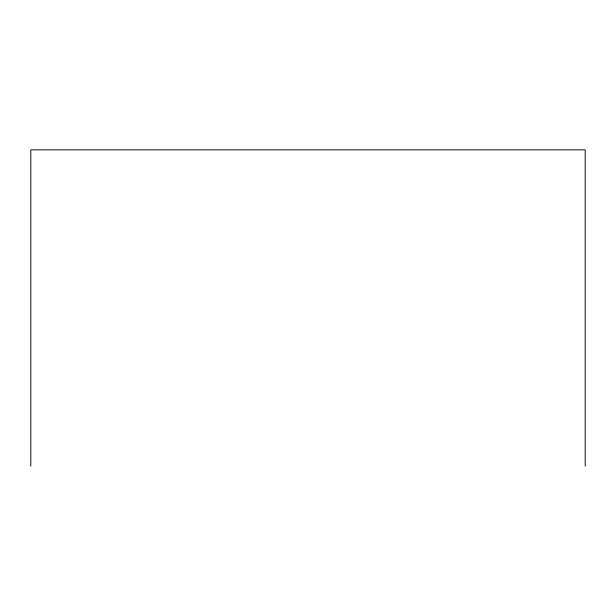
<?xml version="1.0" encoding="UTF-8"?>
<svg xmlns="http://www.w3.org/2000/svg" width="616" height="616" viewBox="0 0 616 616"><rect width="100%" height="100%" fill="white"/><g stroke="black" fill="none" stroke-linecap="round" stroke-linejoin="round"><path stroke-width="0.92" d="M585.2 466.158L585.2 149.842L30.8 149.842L30.8 466.158"/></g></svg>
